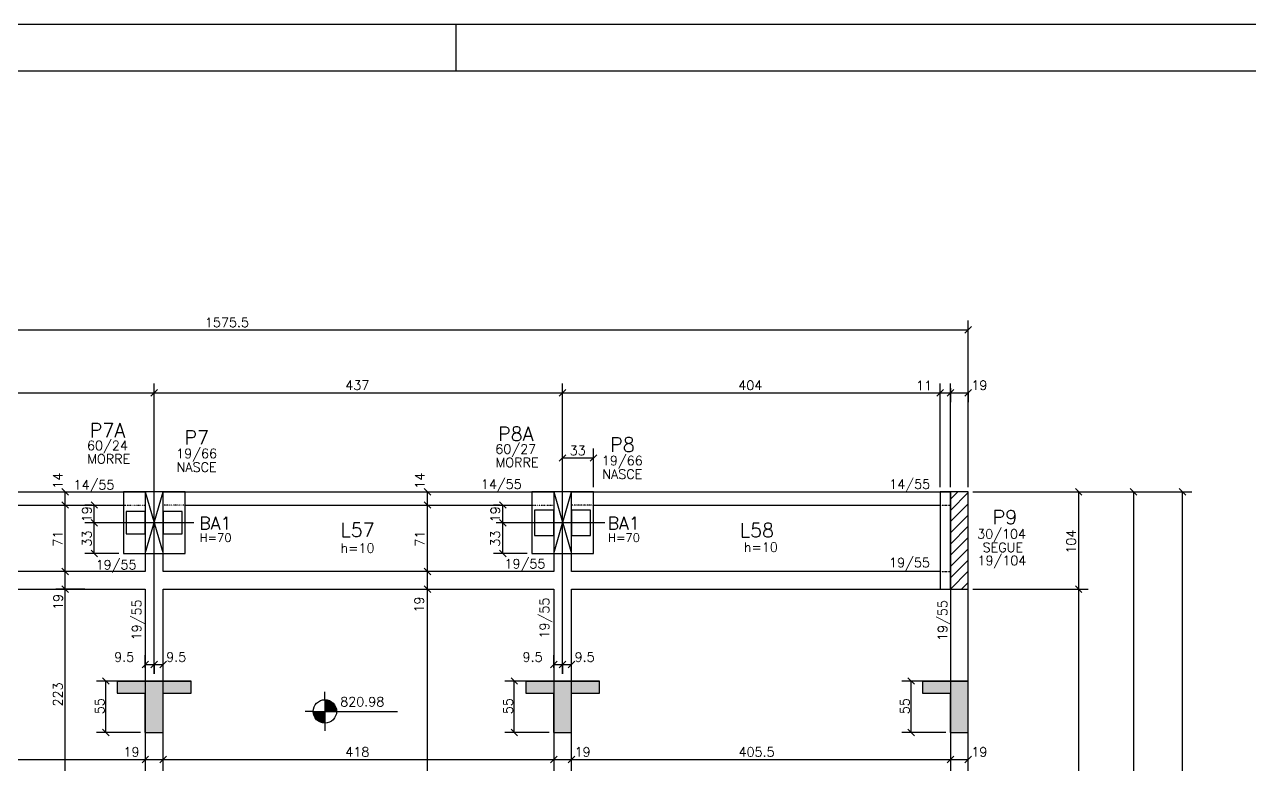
# Model space of a CAD drawing. Extents: x 2105 to 8289, y 869 to 3839.
# Drawn here: x 5250 to 6560, y 3047 to 3839 of the extents above; entities that cross this region are included whole.
import ezdxf

# ---------------------------------------------------------------- set-up
doc = ezdxf.new("R2010")
doc.units = 0
doc.header["$MEASUREMENT"] = 0
doc.linetypes.add('ESTILO_TQS_0004', pattern=[2, 0.5, -0.4, 0.1, -0.4, 0.1, -0.5])
for name, color, linetype in [('1', 1, 'CONTINUOUS'), ('2', 2, 'CONTINUOUS'), ('3', 3, 'CONTINUOUS'), ('4', 4, 'CONTINUOUS'), ('6', 6, 'CONTINUOUS'), ('7', 7, 'CONTINUOUS'), ('8', 8, 'CONTINUOUS'), ('9', 9, 'CONTINUOUS')]:
    doc.layers.add(name, color=color, linetype=linetype)
doc.styles.get("Standard").update_dxf_attribs({"font": 'ROMANS.SHX'})

msp = doc.modelspace()

# ---------------------------------------------------------------- linework, layer by layer
at = {"layer": '1', "linetype": 'Continuous'}
for p, q in [((5378.86, 3273.021), (5397.86, 3339.021)), ((5378.86, 3339.021), (5397.86, 3273.021)), ((5815.86, 3273.021), (5834.86, 3339.021)), ((5815.86, 3339.021), (5834.86, 3273.021))]:
    msp.add_line(p, q, dxfattribs=at)
msp.add_lwpolyline([(2105.09608, 868.924975), (8289.330405, 868.924975), (8289.330405, 3838.924975), (2105.09608, 3838.924975), (2105.09608, 868.924975)], dxfattribs=at)
at = {"layer": '2', "linetype": 'Continuous'}
for p, q in [((6255.824466, 3508.841025), (6262.895534, 3515.912093)), ((5384.824466, 3441.580604), (5391.895534, 3448.651672)), ((5384.824466, 3441.580604), (5391.895534, 3448.651672)), ((5821.824466, 3441.580604), (5828.895534, 3448.651672)), ((5821.824466, 3441.580604), (5828.895534, 3448.651672)), ((6225.824466, 3441.580604), (6232.895534, 3448.651672)), ((6225.824466, 3441.580604), (6232.895534, 3448.651672)), ((6236.824466, 3441.580604), (6243.895534, 3448.651672)), ((6236.824466, 3441.580604), (6243.895534, 3448.651672)), ((6255.824466, 3441.580604), (6262.895534, 3448.651672)), ((5828.895534, 3378.825887), (5821.824466, 3371.754819)), ((5861.895534, 3378.825887), (5854.824466, 3371.754819)), ((5296.736779, 3335.485466), (5289.665711, 3342.556534)), ((5684.280328, 3335.485466), (5677.20926, 3342.556534)), ((6381.04069, 3335.485466), (6373.969622, 3342.556534)), ((6432.512801, 3342.556534), (6439.583869, 3335.485466)), ((6492.217499, 3335.485466), (6485.146432, 3342.556534)), ((5296.736779, 3321.485466), (5289.665711, 3328.556534)), ((5296.736779, 3321.485466), (5289.665711, 3328.556534)), ((5327.828223, 3321.485466), (5320.757155, 3328.556534)), ((5684.280328, 3321.485466), (5677.20926, 3328.556534)), ((5684.280328, 3321.485466), (5677.20926, 3328.556534)), ((5764.828223, 3321.485466), (5757.757155, 3328.556534)), ((5327.828223, 3302.485466), (5320.757155, 3309.556534)), ((5327.828223, 3302.485466), (5320.757155, 3309.556534)), ((5388.36, 3306.021), (5388.36, 3306.021)), ((5764.828223, 3302.485466), (5757.757155, 3309.556534)), ((5764.828223, 3302.485466), (5757.757155, 3309.556534)), ((5825.36, 3306.021), (5825.36, 3306.021)), ((6249.86, 3287.021), (6249.86, 3287.021)), ((5327.828223, 3269.485466), (5320.757155, 3276.556534)), ((5764.828223, 3269.485466), (5757.757155, 3276.556534)), ((5296.736779, 3250.485466), (5289.665711, 3257.556534)), ((5296.736779, 3250.485466), (5289.665711, 3257.556534)), ((5684.280328, 3250.485466), (5677.20926, 3257.556534)), ((5684.280328, 3250.485466), (5677.20926, 3257.556534)), ((5296.736779, 3231.485466), (5289.665711, 3238.556534)), ((5296.736779, 3231.485466), (5289.665711, 3238.556534)), ((5296.736779, 3231.485466), (5289.665711, 3238.556534)), ((5296.736779, 3231.485466), (5289.665711, 3238.556534)), ((5296.736779, 3231.485466), (5289.665711, 3238.556534)), ((5684.280328, 3231.485466), (5677.20926, 3238.556534)), ((5684.280328, 3231.485466), (5677.20926, 3238.556534)), ((6381.04069, 3231.485466), (6373.969622, 3238.556534)), ((6381.04069, 3231.485466), (6373.969622, 3238.556534)), ((5375.324466, 3150.829577), (5382.395534, 3157.900644)), ((5384.824466, 3150.829577), (5391.895534, 3157.900644)), ((5384.824466, 3150.829577), (5391.895534, 3157.900644)), ((5394.324466, 3150.829577), (5401.395534, 3157.900644)), ((5812.324466, 3150.829577), (5819.395534, 3157.900644)), ((5821.824466, 3150.829577), (5828.895534, 3157.900644)), ((5821.824466, 3150.829577), (5828.895534, 3157.900644)), ((5831.324466, 3150.829577), (5838.395534, 3157.900644)), ((5340.217986, 3133.248921), (5333.146919, 3140.319989)), ((5777.217986, 3133.248921), (5770.146919, 3140.319989)), ((6201.717986, 3133.248921), (6194.646919, 3140.319989)), ((5340.217986, 3078.248921), (5333.146919, 3085.319989)), ((5777.217986, 3078.248921), (5770.146919, 3085.319989)), ((6201.717986, 3078.248921), (6194.646919, 3085.319989)), ((5375.324466, 3049.340762), (5382.395534, 3056.41183)), ((5394.324466, 3049.340762), (5401.395534, 3056.41183)), ((5812.324466, 3049.340762), (5819.395534, 3056.41183)), ((5812.324466, 3049.340762), (5819.395534, 3056.41183)), ((5831.324466, 3049.340762), (5838.395534, 3056.41183)), ((5831.324466, 3049.340762), (5838.395534, 3056.41183)), ((6236.824466, 3049.340762), (6243.895534, 3056.41183)), ((6236.824466, 3049.340762), (6243.895534, 3056.41183)), ((6255.824466, 3049.340762), (6262.895534, 3056.41183))]:
    msp.add_line(p, q, dxfattribs=at)
at = {"layer": '3', "linetype": 'Continuous'}
for p, q in [((5711.102831, 3838.924975), (5711.102831, 3788.925475)), ((4960.86, 3339.021), (5378.86, 3339.021)), ((5397.86, 3339.021), (5815.86, 3339.021)), ((5834.86, 3339.021), (6240.36, 3339.021)), ((6240.36, 3331.322702), (6248.058298, 3339.021)), ((6240.36, 3319.301887), (6259.36, 3338.301887)), ((4984.36, 3325.021), (5355.36, 3325.021)), ((5421.36, 3325.021), (5792.36, 3325.021)), ((5858.36, 3325.021), (6229.36, 3325.021)), ((6240.36, 3307.281072), (6259.36, 3326.281072)), ((6240.36, 3295.260256), (6259.36, 3314.260256)), ((6240.36, 3283.239441), (6259.36, 3302.239441)), ((6240.36, 3271.218626), (6259.36, 3290.218626)), ((6240.36, 3259.197811), (6259.36, 3278.197811)), ((6240.36, 3247.176995), (6259.36, 3266.176995)), ((6240.36, 3235.15618), (6259.36, 3254.15618)), ((6252.245635, 3235.021), (6259.36, 3242.135365)), ((5570.996053, 3116.755386), (5570.996053, 3125.33614)), ((5570.996053, 3116.755386), (5570.996053, 3091.755386)), ((5570.996053, 3116.148039), (5574.845178, 3116.148039)), ((5570.996053, 3115.35519), (5576.744516, 3115.35519)), ((5570.996053, 3114.562341), (5578.068311, 3114.562341)), ((5570.996053, 3113.76948), (5579.103572, 3113.76948)), ((5570.996053, 3112.97669), (5579.950912, 3112.97669)), ((5570.996053, 3112.183841), (5580.659921, 3112.183841)), ((5570.996053, 3111.39098), (5581.259258, 3111.39098)), ((5570.996053, 3110.598131), (5581.76728, 3110.598131)), ((5570.996053, 3109.805282), (5582.196434, 3109.805282)), ((5570.996053, 3109.012433), (5582.555492, 3109.012433)), ((5570.996053, 3108.219584), (5582.850797, 3108.219584)), ((5570.996053, 3107.426783), (5583.08707, 3107.426783)), ((5570.996053, 3106.633934), (5583.267648, 3106.633934)), ((5558.496053, 3104.255386), (5549.783178, 3104.255386)), ((5570.996006, 3103.462585), (5558.496006, 3103.462585)), ((5558.496053, 3104.255386), (5583.496053, 3104.255386)), ((5570.996006, 3102.669736), (5558.597, 3102.669736)), ((5570.996006, 3101.876887), (5558.724363, 3101.876887)), ((5570.996006, 3101.084038), (5558.904989, 3101.084038)), ((5570.996006, 3100.291237), (5559.141262, 3100.291237)), ((5570.996006, 3099.49834), (5559.436567, 3099.49834)), ((5570.996006, 3098.705538), (5559.795625, 3098.705538)), ((5570.996006, 3097.912689), (5560.224779, 3097.912689)), ((5570.996006, 3097.11984), (5560.732801, 3097.11984)), ((5570.996006, 3096.326991), (5561.332185, 3096.326991)), ((5570.996006, 3095.53419), (5562.041147, 3095.53419)), ((5570.996006, 3094.741281), (5562.888487, 3094.741281)), ((5570.996006, 3093.94848), (5563.923748, 3093.94848)), ((5570.996053, 3105.841085), (5583.395059, 3105.841085)), ((5570.996053, 3105.048236), (5583.496053, 3105.048236)), ((5583.496053, 3104.255386), (5648.802177, 3104.255386)), ((5570.996006, 3093.155631), (5565.247543, 3093.155631)), ((5570.996006, 3092.362782), (5567.146928, 3092.362782)), ((5570.996053, 3091.755386), (5570.996053, 3083.535322))]:
    msp.add_line(p, q, dxfattribs=at)
at = {"layer": '3', "linetype": 'ESTILO_TQS_0004'}
for p, q in [((5355.36, 3325.021), (5378.86, 3325.021)), ((5421.36, 3325.021), (5397.86, 3325.021)), ((5792.36, 3325.021), (5815.86, 3325.021)), ((5858.36, 3325.021), (5834.86, 3325.021)), ((6229.36, 3325.021), (6240.36, 3325.021)), ((6229.36, 3254.021), (6240.36, 3254.021))]:
    msp.add_line(p, q, dxfattribs=at)
at = {"layer": '3', "linetype": 'Continuous'}
for points in [[(5355.36, 3273.021), (5421.36, 3273.021), (5421.36, 3339.021), (5355.36, 3339.021), (5355.36, 3273.021)], [(5792.36, 3273.021), (5858.36, 3273.021), (5858.36, 3339.021), (5792.36, 3339.021), (5792.36, 3273.021)], [(5378.86, 3273.021), (5378.86, 3254.021)], [(5397.86, 3254.021), (5397.86, 3273.021)], [(5815.86, 3273.021), (5815.86, 3254.021)], [(5834.86, 3254.021), (5834.86, 3273.021)], [(5378.86, 3254.021), (4960.86, 3254.021)], [(5815.86, 3254.021), (5397.86, 3254.021)], [(6229.36, 3254.021), (5834.86, 3254.021)], [(4960.86, 3235.021), (5378.86, 3235.021)], [(5378.86, 3235.021), (5378.86, 3011.021)], [(5397.86, 3235.021), (5815.86, 3235.021)], [(5397.86, 3011.021), (5397.86, 3235.021)], [(5815.86, 3235.021), (5815.86, 2817.521)], [(5834.86, 3235.021), (6229.36, 3235.021)], [(5834.86, 2817.521), (5834.86, 3235.021)], [(6240.36, 3235.021), (6240.36, 2812.021)], [(6240.36, 3235.021), (6240.36, 2873.021)], [(6259.36, 2793.021), (6259.36, 3235.021)]]:
    msp.add_lwpolyline(points, dxfattribs=at)
msp.add_circle((5570.996053, 3104.255386), 12.5, dxfattribs=at)
at = {"layer": '6', "linetype": 'Continuous'}
for p, q in [((5348.86, 3136.784455), (5378.86, 3136.784455)), ((5378.86, 3136.784455), (5397.86, 3136.784455)), ((5397.86, 3136.784455), (5427.86, 3136.784455)), ((5785.86, 3136.784455), (5815.86, 3136.784455)), ((5815.86, 3136.784455), (5834.86, 3136.784455)), ((5834.86, 3136.784455), (5864.86, 3136.784455)), ((6210.36, 3136.784455), (6240.36, 3136.784455)), ((6240.36, 3136.784455), (6259.36, 3136.784455)), ((6259.36, 3136.784455), (6259.36, 3136.784455)), ((5348.86, 3123.784455), (5378.86, 3123.784455)), ((5378.86, 3081.784455), (5378.86, 3123.784455)), ((5397.86, 3081.784455), (5397.86, 3123.784455)), ((5397.86, 3123.784455), (5427.86, 3123.784455)), ((5785.86, 3123.784455), (5815.86, 3123.784455)), ((5815.86, 3081.784455), (5815.86, 3123.784455)), ((5834.86, 3081.784455), (5834.86, 3123.784455)), ((5834.86, 3123.784455), (5864.86, 3123.784455)), ((6210.36, 3123.784455), (6240.36, 3123.784455)), ((6240.36, 3081.784455), (6240.36, 3123.784455)), ((6259.36, 3081.784455), (6259.36, 3123.784455)), ((6259.36, 3123.784455), (6259.36, 3123.784455)), ((5378.86, 3081.784455), (5397.86, 3081.784455)), ((5815.86, 3081.784455), (5834.86, 3081.784455)), ((6240.36, 3081.784455), (6259.36, 3081.784455))]:
    msp.add_line(p, q, dxfattribs=at)
msp.add_lwpolyline([(2255.098547, 918.92655), (8239.334811, 918.92655), (8239.334811, 3788.925475), (2255.098547, 3788.925475), (2255.098547, 918.92655)], dxfattribs=at)
at = {"layer": '7', "linetype": 'Continuous'}
for points in [[(5378.86, 3273.021), (5397.86, 3273.021), (5397.86, 3339.021), (5378.86, 3339.021), (5378.86, 3273.021)], [(5815.86, 3273.021), (5834.86, 3273.021), (5834.86, 3339.021), (5815.86, 3339.021), (5815.86, 3273.021)], [(6240.36, 3339.021), (6229.36, 3339.021), (6229.36, 3235.021), (6240.36, 3235.021), (6240.36, 3339.021)], [(6240.36, 3235.021), (6259.36, 3235.021), (6259.36, 3339.021), (6240.36, 3339.021), (6240.36, 3235.021)], [(5378.86, 3318.021), (5358.36, 3318.021), (5358.36, 3294.021), (5378.86, 3294.021), (5378.86, 3318.021)], [(5418.36, 3318.021), (5397.86, 3318.021), (5397.86, 3294.021), (5418.36, 3294.021), (5418.36, 3318.021)], [(5815.86, 3319.521), (5795.36, 3319.521), (5795.36, 3292.521), (5815.86, 3292.521), (5815.86, 3319.521)], [(5855.36, 3319.521), (5834.86, 3319.521), (5834.86, 3292.521), (5855.36, 3292.521), (5855.36, 3319.521)]]:
    msp.add_lwpolyline(points, dxfattribs=at)
at = {"layer": '8', "linetype": 'Continuous'}
msp.add_line((6259.36, 3123.784455), (6259.36, 3136.784455), dxfattribs=at)
for points in [[(5348.86, 3136.784455), (5348.86, 3123.784455), (5378.86, 3123.784455), (5378.86, 3081.784455), (5397.86, 3081.784455), (5397.86, 3123.784455), (5427.86, 3123.784455), (5427.86, 3136.784455), (5348.86, 3136.784455)], [(5785.86, 3136.784455), (5785.86, 3123.784455), (5815.86, 3123.784455), (5815.86, 3081.784455), (5834.86, 3081.784455), (5834.86, 3123.784455), (5864.86, 3123.784455), (5864.86, 3136.784455), (5785.86, 3136.784455)], [(6210.36, 3136.784455), (6210.36, 3123.784455), (6240.36, 3123.784455), (6240.36, 3081.784455), (6259.36, 3081.784455), (6259.36, 3123.784455), (6259.36, 3136.784455), (6210.36, 3136.784455)]]:
    msp.add_lwpolyline(points, dxfattribs=at)
for points in [[(5348.86, 3136.784455), (5348.86, 3123.784455), (5378.86, 3123.784455)], [(5348.86, 3136.784455), (5378.86, 3123.784455), (5427.86, 3136.784455)], [(5378.86, 3123.784455), (5397.86, 3123.784455), (5427.86, 3136.784455)], [(5397.86, 3123.784455), (5427.86, 3123.784455), (5427.86, 3136.784455)], [(5785.86, 3123.784455), (5815.86, 3123.784455), (5785.86, 3136.784455)], [(5815.86, 3123.784455), (5864.86, 3136.784455), (5785.86, 3136.784455)], [(5834.86, 3123.784455), (5864.86, 3136.784455), (5815.86, 3123.784455)], [(5864.86, 3123.784455), (5864.86, 3136.784455), (5834.86, 3123.784455)], [(6210.36, 3136.784455), (6240.36, 3123.784455), (6259.36, 3136.784455)], [(6210.36, 3136.784455), (6210.36, 3123.784455), (6240.36, 3123.784455)], [(6240.36, 3123.784455), (6259.36, 3081.784455), (6259.36, 3136.784455)], [(6259.36, 3136.784455), (6259.36, 3123.784455), (6259.36, 3081.784455)], [(5378.86, 3081.784455), (5397.86, 3081.784455), (5378.86, 3123.784455)], [(5397.86, 3081.784455), (5397.86, 3123.784455), (5378.86, 3123.784455)], [(5834.86, 3081.784455), (5815.86, 3123.784455), (5815.86, 3081.784455)], [(5834.86, 3123.784455), (5815.86, 3123.784455), (5834.86, 3081.784455)], [(6240.36, 3123.784455), (6240.36, 3081.784455), (6259.36, 3081.784455)]]:
    msp.add_solid(points, dxfattribs=at)
at = {"layer": '9', "linetype": 'Continuous'}
for p, q in [((6259.36, 3450.116138), (6259.36, 3522.376559)), ((4683.86, 3512.376559), (6259.36, 3512.376559)), ((5388.36, 3144.365111), (5388.36, 3455.116138)), ((5825.36, 3144.365111), (5825.36, 3455.116138)), ((6229.36, 3344.021), (6229.36, 3455.116138)), ((6240.36, 3344.021), (6240.36, 3455.116138)), ((6240.36, 3450.116138), (6240.36, 3435.116138)), ((6259.36, 3344.021), (6259.36, 3455.116138)), ((4951.36, 3445.116138), (5388.36, 3445.116138)), ((5388.36, 3445.116138), (5825.36, 3445.116138)), ((5825.36, 3445.116138), (6229.36, 3445.116138)), ((6229.36, 3445.116138), (6240.36, 3445.116138)), ((6240.36, 3445.116138), (6259.36, 3445.116138)), ((6259.36, 3445.116138), (6259.36, 3435.116138)), ((5825.36, 3364.706226), (5825.36, 3385.290353)), ((5858.36, 3344.021), (5858.36, 3385.290353)), ((5858.36, 3375.290353), (5825.36, 3375.290353)), ((5293.201245, 3325.021), (5293.201245, 3339.021)), ((5298.013071, 3339.021), (5303.201245, 3339.021)), ((5680.744794, 3325.021), (5680.744794, 3339.021)), ((6264.36, 3339.021), (6387.505156, 3339.021)), ((6269.36, 3339.021), (6446.048335, 3339.021)), ((6377.505156, 3235.021), (6377.505156, 3339.021)), ((6436.048335, 3339.021), (6436.048335, 2691.021)), ((6441.048335, 3339.021), (6498.681966, 3339.021)), ((6488.681966, 2095.021), (6488.681966, 3339.021)), ((5293.201245, 3254.021), (5293.201245, 3325.021)), ((5296.24921, 3325.021), (5303.201245, 3325.021)), ((5321.690936, 3325.021), (5314.292689, 3325.021)), ((5324.292689, 3306.021), (5324.292689, 3325.021)), ((5680.744794, 3254.021), (5680.744794, 3325.021)), ((5758.690936, 3325.021), (5751.292689, 3325.021)), ((5761.292689, 3306.021), (5761.292689, 3325.021)), ((5430.614989, 3306.021), (5314.292689, 3306.021)), ((5324.292689, 3273.021), (5324.292689, 3306.021)), ((5870.614989, 3306.021), (5754.292689, 3306.021)), ((5761.292689, 3273.021), (5761.292689, 3306.021)), ((5350.36, 3273.021), (5314.292689, 3273.021)), ((5787.36, 3273.021), (5751.292689, 3273.021)), ((5289.972915, 3254.021), (5283.201245, 3254.021)), ((5293.201245, 3235.021), (5293.201245, 3254.021)), ((5680.744794, 3235.021), (5680.744794, 3254.021)), ((5293.318899, 3235.021), (5283.201245, 3235.021)), ((5314.233339, 3235.021), (5283.201245, 3235.021)), ((5293.201245, 3012.021), (5293.201245, 3235.021)), ((5680.744794, 2812.021), (5680.744794, 3235.021)), ((6264.36, 3235.021), (6387.505156, 3235.021)), ((6377.505156, 2793.021), (6377.505156, 3235.021)), ((5378.86, 3150.989424), (5378.86, 3164.365111)), ((5815.86, 3150.989424), (5815.86, 3164.365111)), ((5378.86, 3154.365111), (5388.36, 3154.365111)), ((5388.36, 3154.365111), (5397.86, 3154.365111)), ((5388.36, 3153.338076), (5388.36, 3144.365111)), ((5815.86, 3154.365111), (5825.36, 3154.365111)), ((5825.36, 3154.365111), (5834.86, 3154.365111)), ((5825.36, 3153.338076), (5825.36, 3144.365111)), ((5350.351205, 3136.784455), (5326.682453, 3136.784455)), ((5336.682453, 3081.784455), (5336.682453, 3136.784455)), ((5787.351205, 3136.784455), (5763.682453, 3136.784455)), ((5773.682453, 3081.784455), (5773.682453, 3136.784455)), ((6211.851205, 3136.784455), (6188.182453, 3136.784455)), ((6198.182453, 3081.784455), (6198.182453, 3136.784455)), ((5373.86, 3081.784455), (5326.682453, 3081.784455)), ((5810.86, 3081.784455), (5763.682453, 3081.784455)), ((6235.36, 3081.784455), (6188.182453, 3081.784455)), ((4960.86, 3052.876296), (5378.86, 3052.876296)), ((5378.86, 3052.876296), (5397.86, 3052.876296)), ((5397.86, 3052.876296), (5815.86, 3052.876296)), ((5815.86, 3052.876296), (5834.86, 3052.876296)), ((5834.86, 3052.876296), (6240.36, 3052.876296)), ((6240.36, 3052.876296), (6259.36, 3052.876296))]:
    msp.add_line(p, q, dxfattribs=at)

# ---------------------------------------------------------------- texts
at = {"layer": '2', "linetype": 'Continuous'}
for s, p in [('1575.5', (5442.61, 3515.376559)), ('437', (5592.86, 3448.116138)), ('404', (6013.36, 3448.116138)), ('11', (6203.591341, 3447.675457)), ('19', (6262.69333, 3448.116138)), ('33', (5832.86, 3378.290353)), ('9.5', (5345.52667, 3157.365111)), ('9.5', (5401.19333, 3157.365111)), ('9.5', (5782.52667, 3157.365111)), ('9.5', (5838.19333, 3157.365111)), ('19', (5355.52667, 3055.876296)), ('418', (5592.86, 3055.876296)), ('19', (5838.19333, 3055.876296)), ('405.5', (6013.61, 3055.876296)), ('19', (6262.69333, 3055.876296))]:
    msp.add_text(s, height=10, dxfattribs=at).set_placement(p)
for s, p in [('14', (5290.201245, 3342.35433)), ('14', (5677.744794, 3342.35433)), ('19', (5321.292689, 3306.503632)), ('19', (5758.292689, 3306.503632)), ('71', (5290.201245, 3280.521)), ('33', (5321.292689, 3280.521)), ('71', (5677.744794, 3280.521)), ('33', (5758.292689, 3280.521)), ('104', (6374.505156, 3273.021)), ('19', (5290.52456, 3212.745147)), ('19', (5676.827271, 3209.94897)), ('223', (5290.201245, 3109.521)), ('55', (5335.060914, 3101.23061)), ('55', (5772.060914, 3101.23061)), ('55', (6196.560914, 3101.23061))]:
    msp.add_text(s, height=10, rotation=90, dxfattribs=at).set_placement(p)
at = {"layer": '3', "linetype": 'Continuous'}
for s, height, p in [('60/24', 10, (5316.466021, 3383.663765)), ('19/66', 10, (5411.880266, 3375.042678)), ('60/27', 10, (5753.350393, 3379.905376)), ('MORRE', 10, (5316.855825, 3369.313048)), ('NASCE', 10, (5412.270071, 3360.497058)), ('MORRE', 10, (5753.740198, 3365.554658)), ('19/66', 10, (5867.361554, 3367.535593)), ('NASCE', 10, (5867.751358, 3352.989973)), ('14/55', 10, (5302.070093, 3341.658357)), ('14/55', 10, (5737.834575, 3342.340365)), ('14/55', 10, (6174.827749, 3342.340365)), ('H=70', 9, (5437.092652, 3285.524165)), ('H=70', 9, (5874.092652, 3285.524165)), ('30/104', 10, (6268.939029, 3289.049705)), ('h=10', 10, (5587.651079, 3273.992056)), ('h=10', 10, (6019.217077, 3274.914206)), ('SEGUE', 10, (6274.700921, 3274.701106)), ('19/55', 10, (5325.687726, 3256.157802)), ('19/55', 10, (5763.19455, 3257.172004)), ('19/55', 10, (6174.691843, 3258.413947)), ('19/104', 10, (6269.237137, 3260.729447)), ('820.98', 10, (5587.400591, 3109.579011))]:
    msp.add_text(s, height=height, dxfattribs=at).set_placement(p)
for p in [(5810.908207, 3182.190592), (5374.579023, 3180.249143), (6236.903011, 3179.58286)]:
    msp.add_text('19/55', height=10, rotation=90, dxfattribs=at).set_placement(p)
at = {"layer": '4', "linetype": 'Continuous'}
for s, height, p in [('P7A', 15, (5319.332604, 3397.396829)), ('P8A', 15, (5756.216977, 3393.63844)), ('P7', 15, (5420.692073, 3389.57171)), ('P8', 15, (5876.17336, 3382.064625)), ('P9', 15, (6285.402007, 3304.482942)), ('BA1', 13.5, (5436.660435, 3298.778287)), ('L57', 15, (5587.651079, 3290.992056)), ('BA1', 13.5, (5873.660435, 3298.778287)), ('L58', 15, (6014.912879, 3290.622946))]:
    msp.add_text(s, height=height, dxfattribs=at).set_placement(p)

doc.saveas('drawing.dxf')
